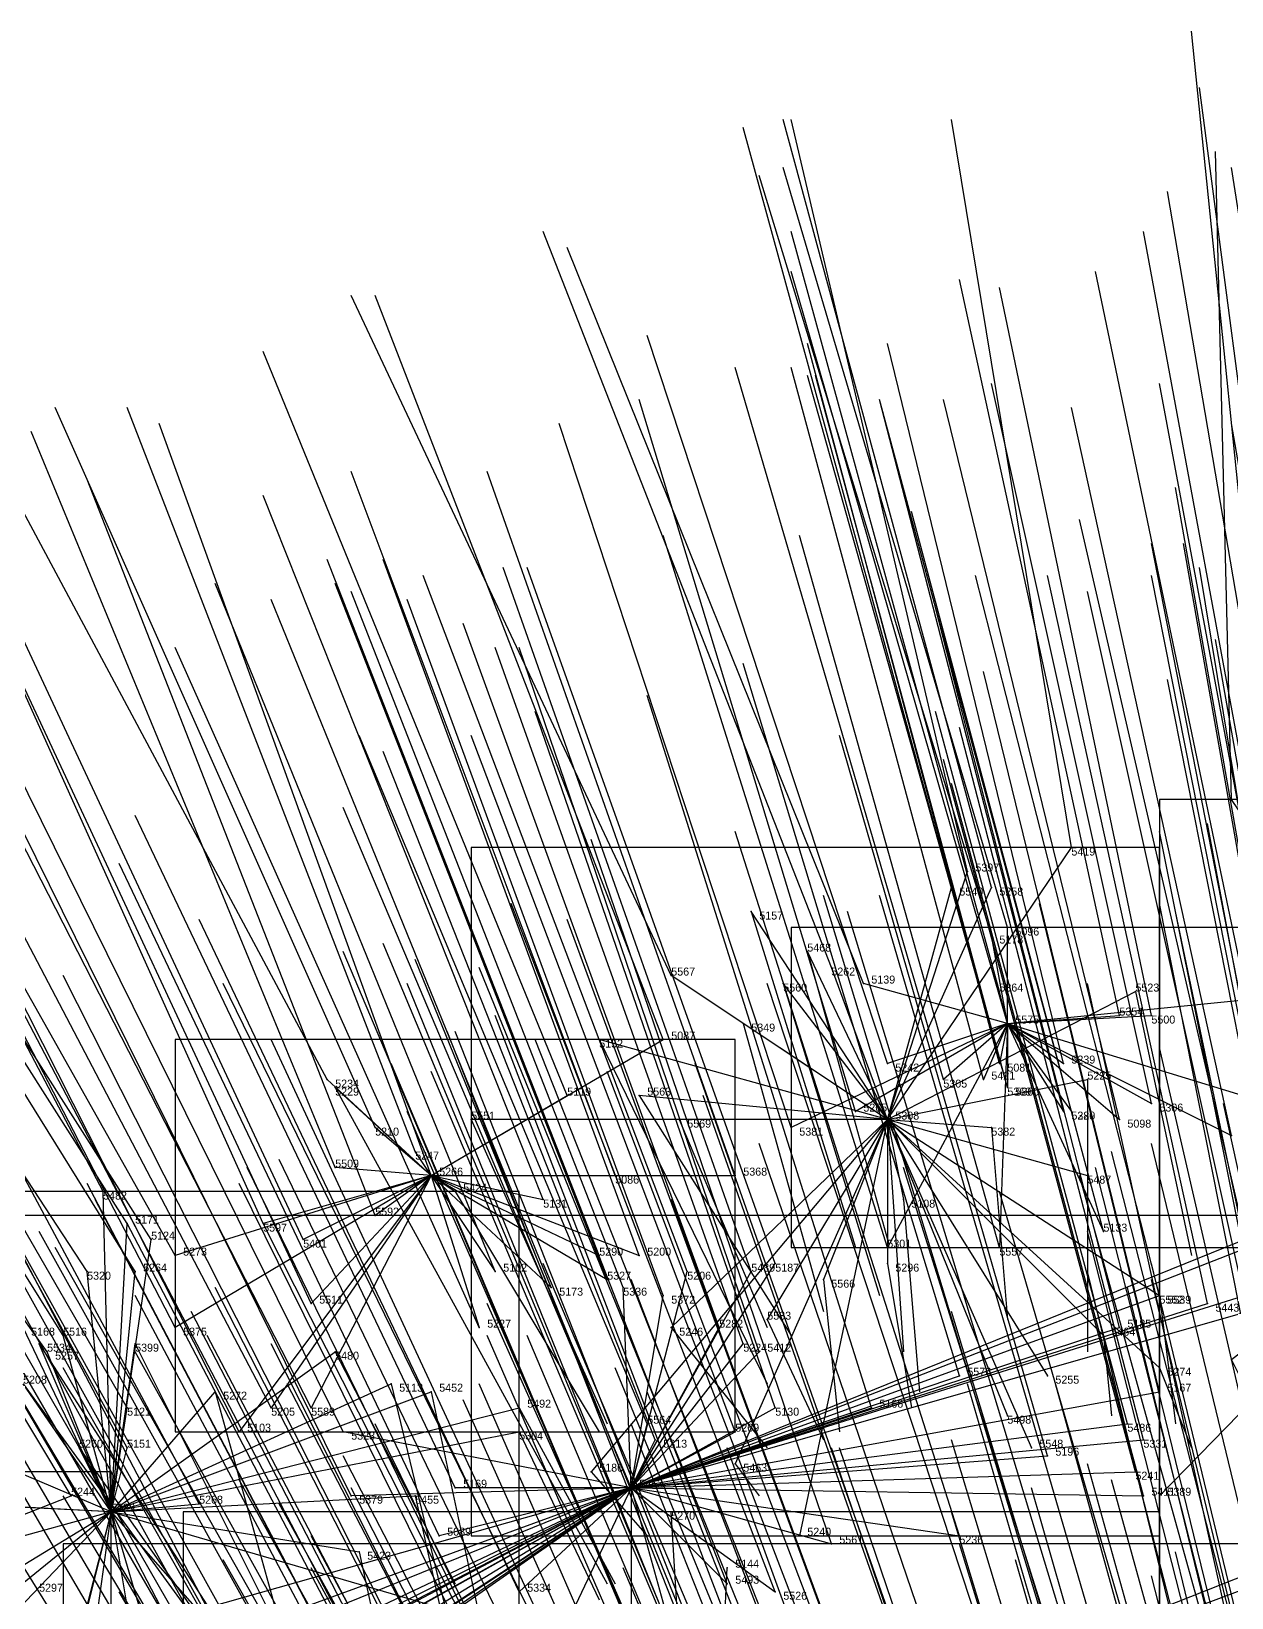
# Model space of a CAD drawing. Extents: x -0.5 to 0.59, y -0.5 to 0.59.
# Drawn here: x -0.244 to -0.094, y 0.3903 to 0.586 of the extents above; entities that cross this region are included whole.
import ezdxf

# ---------------------------------------------------------------- set-up
doc = ezdxf.new("R2010")
doc.units = 0
for name, color, linetype in [('Clients', 3, 'CONTINUOUS'), ('Facilities', 3, 'CONTINUOUS'), ('Facilities_lines', 3, 'CONTINUOUS'), ('Min_max_boxes', 1, 'CONTINUOUS'), ('Normals', 1, 'CONTINUOUS'), ('Source_points', 5, 'CONTINUOUS'), ('Text', 3, 'CONTINUOUS')]:
    doc.layers.add(name, color=color, linetype=linetype)

msp = doc.modelspace()

# ---------------------------------------------------------------- linework, layer by layer
at = {"layer": 'Clients', "color": 5}
for p in [(-0.094, 0.49, -1.25), (-0.114, 0.484, -1.242), (-0.127, 0.481, -1.244), (-0.129, 0.479, -1.24), (-0.124, 0.479, -1.237), (-0.154, 0.476, -1.25), (-0.122, 0.474, -1.223), (-0.124, 0.473, -1.222), (-0.147, 0.471, -1.25), (-0.164, 0.468, -1.24), (-0.144, 0.469, -1.226), (-0.15, 0.467, -1.25), (-0.14, 0.467, -1.219), (-0.123, 0.466, -1.206), (-0.106, 0.466, -1.25), (-0.155, 0.462, -1.25), (-0.108, 0.463, -1.189), (-0.104, 0.463, -1.186), (-0.173, 0.46, -1.25), (-0.165, 0.46, -1.222), (-0.137, 0.457, -1.192), (-0.123, 0.457, -1.183), (-0.115, 0.457, -1.179), (-0.207, 0.455, -1.25), (-0.13, 0.455, -1.183), (-0.125, 0.455, -1.18), (-0.112, 0.455, -1.25), (-0.206, 0.454, -1.25), (-0.177, 0.453, -1.217), (-0.168, 0.453, -1.25), (-0.122, 0.454, -1.175), (-0.122, 0.454, -1.175), (-0.141, 0.451, -1.182), (-0.115, 0.451, -1.163), (-0.114, 0.451, -1.163), (-0.104, 0.452, -1.159), (-0.201, 0.449, -1.229), (-0.189, 0.45, -1.25), (-0.163, 0.45, -1.25), (-0.149, 0.449, -1.182), (-0.124, 0.449, -1.25), (-0.108, 0.45, -1.157), (-0.094, 0.448, -1.144), (-0.196, 0.446, -1.217), (-0.206, 0.444, -1.225), (-0.171, 0.443, -1.187), (-0.156, 0.443, -1.175), (-0.112, 0.443, -1.25), (-0.235, 0.441, -1.25), (-0.191, 0.441, -1.25), (-0.18, 0.44, -1.188), (-0.135, 0.44, -1.25), (-0.232, 0.437, -1.25), (-0.215, 0.437, -1.217), (-0.201, 0.438, -1.205), (-0.229, 0.435, -1.25), (-0.21, 0.435, -1.208), (-0.11, 0.436, -1.125), (-0.226, 0.433, -1.221), (-0.173, 0.433, -1.167), (-0.168, 0.433, -1.161), (-0.137, 0.434, -1.138), (-0.123, 0.434, -1.127), (-0.237, 0.431, -1.23), (-0.231, 0.431, -1.224), (-0.186, 0.431, -1.175), (-0.162, 0.431, -1.151), (-0.154, 0.431, -1.145), (-0.151, 0.432, -1.143), (-0.137, 0.432, -1.25), (-0.179, 0.429, -1.161), (-0.172, 0.43, -1.159), (-0.17, 0.429, -1.153), (-0.145, 0.43, -1.25), (-0.209, 0.427, -1.19), (-0.165, 0.428, -1.147), (-0.103, 0.428, -1.25), (-0.103, 0.428, -1.1), (-0.097, 0.427, -1.095), (-0.152, 0.425, -1.25), (-0.24, 0.423, -1.25), (-0.226, 0.424, -1.2), (-0.188, 0.424, -1.159), (-0.164, 0.424, -1.25), (-0.158, 0.424, -1.132), (-0.11, 0.423, -1.25), (-0.108, 0.424, -1.095), (-0.243, 0.422, -1.25), (-0.242, 0.421, -1.214), (-0.231, 0.422, -1.25), (-0.206, 0.421, -1.25), (-0.155, 0.422, -1.124), (-0.153, 0.421, -1.121), (-0.103, 0.419, -1.25), (-0.094, 0.42, -1.25), (-0.199, 0.417, -1.25), (-0.128, 0.418, -1.093), (-0.117, 0.418, -1.25), (-0.221, 0.416, -1.25), (-0.194, 0.416, -1.25), (-0.103, 0.416, -1.071), (-0.232, 0.414, -1.186), (-0.214, 0.414, -1.165), (-0.209, 0.414, -1.159), (-0.183, 0.414, -1.25), (-0.151, 0.414, -1.101), (-0.139, 0.414, -1.092), (-0.167, 0.412, -1.113), (-0.122, 0.413, -1.25), (-0.107, 0.412, -1.064), (-0.218, 0.411, -1.163), (-0.205, 0.411, -1.148), (-0.183, 0.411, -1.25), (-0.166, 0.41, -1.105), (-0.156, 0.411, -1.1), (-0.105, 0.41, -1.057), (-0.238, 0.409, -1.25), (-0.232, 0.409, -1.177), (-0.119, 0.409, -1.25), (-0.117, 0.408, -1.062), (-0.174, 0.406, -1.25), (-0.156, 0.407, -1.25), (-0.106, 0.406, -1.048), (-0.191, 0.404, -1.118), (-0.239, 0.403, -1.173), (-0.223, 0.402, -1.151), (-0.204, 0.403, -1.128), (-0.196, 0.403, -1.25), (-0.105, 0.403, -1.041), (-0.103, 0.403, -1.25), (-0.164, 0.401, -1.25), (-0.193, 0.398, -1.106), (-0.148, 0.398, -1.25), (-0.128, 0.398, -1.044), (-0.203, 0.396, -1.25), (-0.144, 0.397, -1.056), (-0.157, 0.394, -1.25), (-0.157, 0.392, -1.055), (-0.183, 0.391, -1.08), (-0.151, 0.391, -1.047)]:
    msp.add_point(p, dxfattribs=at)
at = {"layer": 'Facilities', "color": 3}
for p in [(-0.122, 0.462, -1.195), (-0.137, 0.45, -1.25), (-0.194, 0.443, -1.209), (-0.169, 0.404, -1.095), (-0.234, 0.401, -1.25)]:
    msp.add_point(p, dxfattribs=at)
at = {"layer": 'Facilities_lines', "color": 3}
for p, q in [((-0.063, 0.444, -1.25), (-0.094, 0.49, -1.25)), ((-0.137, 0.45, -1.25), (-0.114, 0.484, -1.242)), ((-0.137, 0.45, -1.25), (-0.127, 0.481, -1.244)), ((-0.137, 0.45, -1.25), (-0.124, 0.479, -1.237)), ((-0.137, 0.45, -1.25), (-0.129, 0.479, -1.24)), ((-0.137, 0.45, -1.25), (-0.154, 0.476, -1.25)), ((-0.122, 0.462, -1.195), (-0.122, 0.474, -1.223)), ((-0.122, 0.462, -1.195), (-0.124, 0.473, -1.222)), ((-0.137, 0.45, -1.25), (-0.147, 0.471, -1.25)), ((-0.137, 0.45, -1.25), (-0.164, 0.468, -1.24)), ((-0.137, 0.45, -1.25), (-0.144, 0.469, -1.226)), ((-0.137, 0.45, -1.25), (-0.15, 0.467, -1.25)), ((-0.122, 0.462, -1.195), (-0.14, 0.467, -1.219)), ((-0.137, 0.45, -1.25), (-0.106, 0.466, -1.25)), ((-0.122, 0.462, -1.195), (-0.123, 0.466, -1.206)), ((-0.122, 0.462, -1.195), (-0.092, 0.465, -1.185)), ((-0.137, 0.45, -1.25), (-0.155, 0.462, -1.25)), ((-0.122, 0.462, -1.195), (-0.149, 0.449, -1.182)), ((-0.122, 0.462, -1.195), (-0.141, 0.451, -1.182)), ((-0.122, 0.462, -1.195), (-0.137, 0.457, -1.192)), ((-0.122, 0.462, -1.195), (-0.137, 0.434, -1.138)), ((-0.122, 0.462, -1.195), (-0.13, 0.455, -1.183)), ((-0.122, 0.462, -1.195), (-0.125, 0.455, -1.18)), ((-0.122, 0.462, -1.195), (-0.123, 0.457, -1.183)), ((-0.122, 0.462, -1.195), (-0.123, 0.434, -1.127)), ((-0.122, 0.462, -1.195), (-0.108, 0.463, -1.189)), ((-0.122, 0.462, -1.195), (-0.104, 0.463, -1.186)), ((-0.122, 0.462, -1.195), (-0.122, 0.454, -1.175)), ((-0.122, 0.462, -1.195), (-0.122, 0.454, -1.175)), ((-0.122, 0.462, -1.195), (-0.108, 0.45, -1.157)), ((-0.122, 0.462, -1.195), (-0.104, 0.452, -1.159)), ((-0.122, 0.462, -1.195), (-0.114, 0.451, -1.163)), ((-0.122, 0.462, -1.195), (-0.115, 0.457, -1.179)), ((-0.122, 0.462, -1.195), (-0.115, 0.451, -1.163)), ((-0.122, 0.462, -1.195), (-0.086, 0.451, -1.147)), ((-0.122, 0.462, -1.195), (-0.094, 0.448, -1.144)), ((-0.122, 0.462, -1.195), (-0.11, 0.436, -1.125)), ((-0.194, 0.443, -1.209), (-0.165, 0.46, -1.222)), ((-0.137, 0.45, -1.25), (-0.173, 0.46, -1.25)), ((-0.194, 0.443, -1.209), (-0.207, 0.455, -1.25)), ((-0.137, 0.45, -1.25), (-0.112, 0.455, -1.25)), ((-0.194, 0.443, -1.209), (-0.206, 0.454, -1.25)), ((-0.194, 0.443, -1.209), (-0.177, 0.453, -1.217)), ((-0.137, 0.45, -1.25), (-0.168, 0.453, -1.25)), ((-0.194, 0.443, -1.209), (-0.201, 0.449, -1.229)), ((-0.137, 0.45, -1.25), (-0.189, 0.45, -1.25)), ((-0.137, 0.45, -1.25), (-0.174, 0.406, -1.25)), ((-0.137, 0.45, -1.25), (-0.164, 0.424, -1.25)), ((-0.137, 0.45, -1.25), (-0.163, 0.45, -1.25)), ((-0.137, 0.45, -1.25), (-0.156, 0.407, -1.25)), ((-0.137, 0.45, -1.25), (-0.152, 0.425, -1.25)), ((-0.137, 0.45, -1.25), (-0.148, 0.398, -1.25)), ((-0.137, 0.45, -1.25), (-0.145, 0.43, -1.25)), ((-0.137, 0.45, -1.25), (-0.135, 0.44, -1.25)), ((-0.137, 0.45, -1.25), (-0.117, 0.418, -1.25)), ((-0.137, 0.45, -1.25), (-0.103, 0.419, -1.25)), ((-0.137, 0.45, -1.25), (-0.137, 0.432, -1.25)), ((-0.137, 0.45, -1.25), (-0.124, 0.449, -1.25)), ((-0.137, 0.45, -1.25), (-0.11, 0.423, -1.25)), ((-0.137, 0.45, -1.25), (-0.112, 0.443, -1.25)), ((-0.137, 0.45, -1.25), (-0.122, 0.413, -1.25)), ((-0.137, 0.45, -1.25), (-0.119, 0.409, -1.25)), ((-0.137, 0.45, -1.25), (-0.103, 0.428, -1.25)), ((-0.194, 0.443, -1.209), (-0.196, 0.446, -1.217)), ((-0.194, 0.443, -1.209), (-0.226, 0.433, -1.221)), ((-0.194, 0.443, -1.209), (-0.226, 0.424, -1.2)), ((-0.194, 0.443, -1.209), (-0.218, 0.411, -1.163)), ((-0.194, 0.443, -1.209), (-0.215, 0.437, -1.217)), ((-0.194, 0.443, -1.209), (-0.214, 0.414, -1.165)), ((-0.194, 0.443, -1.209), (-0.21, 0.435, -1.208)), ((-0.194, 0.443, -1.209), (-0.209, 0.427, -1.19)), ((-0.194, 0.443, -1.209), (-0.209, 0.414, -1.159)), ((-0.194, 0.443, -1.209), (-0.206, 0.444, -1.225)), ((-0.194, 0.443, -1.209), (-0.201, 0.438, -1.205)), ((-0.194, 0.443, -1.209), (-0.171, 0.443, -1.187)), ((-0.194, 0.443, -1.209), (-0.186, 0.431, -1.175)), ((-0.194, 0.443, -1.209), (-0.18, 0.44, -1.188)), ((-0.194, 0.443, -1.209), (-0.179, 0.429, -1.161)), ((-0.194, 0.443, -1.209), (-0.168, 0.433, -1.161)), ((-0.194, 0.443, -1.209), (-0.188, 0.424, -1.159)), ((-0.194, 0.443, -1.209), (-0.173, 0.433, -1.167)), ((-0.194, 0.443, -1.209), (-0.172, 0.43, -1.159)), ((-0.194, 0.443, -1.209), (-0.156, 0.443, -1.175)), ((-0.194, 0.443, -1.209), (-0.191, 0.441, -1.25)), ((-0.063, 0.444, -1.25), (-0.103, 0.403, -1.25)), ((-0.063, 0.444, -1.25), (-0.094, 0.42, -1.25)), ((-0.234, 0.401, -1.25), (-0.235, 0.441, -1.25)), ((-0.234, 0.401, -1.25), (-0.232, 0.437, -1.25)), ((-0.169, 0.404, -1.095), (-0.085, 0.438, -1.115)), ((-0.234, 0.401, -1.25), (-0.229, 0.435, -1.25)), ((-0.169, 0.404, -1.095), (-0.092, 0.434, -1.109)), ((-0.234, 0.401, -1.25), (-0.237, 0.431, -1.23)), ((-0.234, 0.401, -1.25), (-0.231, 0.431, -1.224)), ((-0.169, 0.404, -1.095), (-0.151, 0.432, -1.143)), ((-0.169, 0.404, -1.095), (-0.162, 0.431, -1.151)), ((-0.169, 0.404, -1.095), (-0.154, 0.431, -1.145)), ((-0.169, 0.404, -1.095), (-0.17, 0.429, -1.153)), ((-0.169, 0.404, -1.095), (-0.086, 0.43, -1.098)), ((-0.169, 0.404, -1.095), (-0.165, 0.428, -1.147)), ((-0.169, 0.404, -1.095), (-0.103, 0.428, -1.1)), ((-0.169, 0.404, -1.095), (-0.097, 0.427, -1.095)), ((-0.169, 0.404, -1.095), (-0.092, 0.426, -1.089)), ((-0.234, 0.401, -1.25), (-0.245, 0.424, -1.224)), ((-0.234, 0.401, -1.25), (-0.24, 0.423, -1.25)), ((-0.169, 0.404, -1.095), (-0.108, 0.424, -1.095)), ((-0.169, 0.404, -1.095), (-0.158, 0.424, -1.132)), ((-0.234, 0.401, -1.25), (-0.243, 0.422, -1.25)), ((-0.234, 0.401, -1.25), (-0.242, 0.421, -1.214)), ((-0.234, 0.401, -1.25), (-0.231, 0.422, -1.25)), ((-0.234, 0.401, -1.25), (-0.206, 0.421, -1.25)), ((-0.169, 0.404, -1.095), (-0.155, 0.422, -1.124)), ((-0.169, 0.404, -1.095), (-0.153, 0.421, -1.121)), ((-0.234, 0.401, -1.25), (-0.245, 0.417, -1.25)), ((-0.234, 0.401, -1.25), (-0.199, 0.417, -1.25)), ((-0.169, 0.404, -1.095), (-0.128, 0.418, -1.093)), ((-0.234, 0.401, -1.25), (-0.267, 0.415, -1.233)), ((-0.234, 0.401, -1.25), (-0.221, 0.416, -1.25)), ((-0.234, 0.401, -1.25), (-0.194, 0.416, -1.25)), ((-0.169, 0.404, -1.095), (-0.103, 0.416, -1.071)), ((-0.234, 0.401, -1.25), (-0.232, 0.414, -1.186)), ((-0.234, 0.401, -1.25), (-0.183, 0.414, -1.25)), ((-0.169, 0.404, -1.095), (-0.139, 0.414, -1.092)), ((-0.169, 0.404, -1.095), (-0.151, 0.414, -1.101)), ((-0.169, 0.404, -1.095), (-0.107, 0.412, -1.064)), ((-0.169, 0.404, -1.095), (-0.167, 0.412, -1.113)), ((-0.234, 0.401, -1.25), (-0.183, 0.411, -1.25)), ((-0.169, 0.404, -1.095), (-0.205, 0.411, -1.148)), ((-0.169, 0.404, -1.095), (-0.156, 0.411, -1.1)), ((-0.169, 0.404, -1.095), (-0.105, 0.41, -1.057)), ((-0.169, 0.404, -1.095), (-0.166, 0.41, -1.105)), ((-0.234, 0.401, -1.25), (-0.238, 0.409, -1.25)), ((-0.234, 0.401, -1.25), (-0.232, 0.409, -1.177)), ((-0.169, 0.404, -1.095), (-0.117, 0.408, -1.062)), ((-0.169, 0.404, -1.095), (-0.106, 0.406, -1.048)), ((-0.234, 0.401, -1.25), (-0.295, 0.404, -1.25)), ((-0.234, 0.401, -1.25), (-0.292, 0.404, -1.247)), ((-0.169, 0.404, -1.095), (-0.249, 0.355, -1.085)), ((-0.169, 0.404, -1.095), (-0.243, 0.369, -1.105)), ((-0.169, 0.404, -1.095), (-0.241, 0.366, -1.095)), ((-0.169, 0.404, -1.095), (-0.232, 0.381, -1.116)), ((-0.169, 0.404, -1.095), (-0.232, 0.361, -1.074)), ((-0.169, 0.404, -1.095), (-0.23, 0.37, -1.089)), ((-0.169, 0.404, -1.095), (-0.223, 0.377, -1.095)), ((-0.169, 0.404, -1.095), (-0.222, 0.389, -1.119)), ((-0.169, 0.404, -1.095), (-0.219, 0.379, -1.094)), ((-0.169, 0.404, -1.095), (-0.219, 0.371, -1.076)), ((-0.169, 0.404, -1.095), (-0.219, 0.376, -1.089)), ((-0.169, 0.404, -1.095), (-0.217, 0.379, -1.091)), ((-0.169, 0.404, -1.095), (-0.212, 0.374, -1.075)), ((-0.169, 0.404, -1.095), (-0.206, 0.389, -1.1)), ((-0.169, 0.404, -1.095), (-0.204, 0.403, -1.128)), ((-0.169, 0.404, -1.095), (-0.198, 0.385, -1.082)), ((-0.169, 0.404, -1.095), (-0.193, 0.398, -1.106)), ((-0.169, 0.404, -1.095), (-0.191, 0.404, -1.118)), ((-0.169, 0.404, -1.095), (-0.183, 0.391, -1.08)), ((-0.169, 0.404, -1.095), (-0.179, 0.383, -1.057)), ((-0.169, 0.404, -1.095), (-0.128, 0.398, -1.044)), ((-0.169, 0.404, -1.095), (-0.164, 0.386, -1.048)), ((-0.169, 0.404, -1.095), (-0.105, 0.403, -1.041)), ((-0.169, 0.404, -1.095), (-0.169, 0.386, -1.053)), ((-0.169, 0.404, -1.095), (-0.157, 0.392, -1.055)), ((-0.169, 0.404, -1.095), (-0.151, 0.391, -1.047)), ((-0.169, 0.404, -1.095), (-0.144, 0.397, -1.056)), ((-0.295, 0.381, -1.205), (-0.239, 0.403, -1.173)), ((-0.234, 0.401, -1.25), (-0.196, 0.403, -1.25)), ((-0.234, 0.401, -1.25), (-0.223, 0.402, -1.151)), ((-0.234, 0.401, -1.25), (-0.27, 0.379, -1.25)), ((-0.234, 0.401, -1.25), (-0.256, 0.378, -1.25)), ((-0.234, 0.401, -1.25), (-0.252, 0.396, -1.25)), ((-0.234, 0.401, -1.25), (-0.25, 0.388, -1.25)), ((-0.234, 0.401, -1.25), (-0.242, 0.37, -1.25)), ((-0.234, 0.401, -1.25), (-0.24, 0.377, -1.25)), ((-0.234, 0.401, -1.25), (-0.24, 0.358, -1.25)), ((-0.234, 0.401, -1.25), (-0.204, 0.367, -1.25)), ((-0.234, 0.401, -1.25), (-0.203, 0.396, -1.25)), ((-0.234, 0.401, -1.25), (-0.186, 0.387, -1.25)), ((-0.234, 0.401, -1.25), (-0.224, 0.367, -1.25)), ((-0.234, 0.401, -1.25), (-0.231, 0.383, -1.25)), ((-0.16, 0.335, -1.25), (-0.164, 0.401, -1.25)), ((-0.176, 0.36, -1.003), (-0.085, 0.396, -1.011)), ((-0.176, 0.36, -1.003), (-0.08, 0.396, -1.011)), ((-0.16, 0.335, -1.25), (-0.157, 0.394, -1.25))]:
    msp.add_line(p, q, dxfattribs=at)
at = {"layer": 'Min_max_boxes', "color": 1}
for p, q in [((-0.03, 0.49, -1.25), (-0.103, 0.49, -1.25)), ((-0.103, 0.49, -1.25), (-0.103, 0.387, -1.25)), ((-0.03, 0.49, -1.25), (-0.103, 0.49, -1.25)), ((-0.103, 0.49, -1.25), (-0.103, 0.387, -1.25)), ((-0.103, 0.49, -1.25), (-0.103, 0.49, -1.25)), ((-0.103, 0.484, -1.25), (-0.189, 0.484, -1.25)), ((-0.189, 0.484, -1.25), (-0.189, 0.398, -1.25)), ((-0.103, 0.484, -1.226), (-0.189, 0.484, -1.226)), ((-0.189, 0.484, -1.226), (-0.189, 0.398, -1.226)), ((-0.189, 0.484, -1.25), (-0.189, 0.484, -1.226)), ((-0.103, 0.398, -1.25), (-0.103, 0.484, -1.25)), ((-0.103, 0.398, -1.226), (-0.103, 0.484, -1.226)), ((-0.103, 0.484, -1.25), (-0.103, 0.484, -1.226)), ((-0.086, 0.474, -1.223), (-0.149, 0.474, -1.223)), ((-0.149, 0.474, -1.223), (-0.149, 0.434, -1.223)), ((-0.086, 0.474, -1.125), (-0.149, 0.474, -1.125)), ((-0.149, 0.474, -1.125), (-0.149, 0.434, -1.125)), ((-0.149, 0.474, -1.223), (-0.149, 0.474, -1.125)), ((-0.156, 0.46, -1.25), (-0.226, 0.46, -1.25)), ((-0.226, 0.46, -1.25), (-0.226, 0.411, -1.25)), ((-0.156, 0.46, -1.159), (-0.226, 0.46, -1.159)), ((-0.226, 0.46, -1.159), (-0.226, 0.411, -1.159)), ((-0.226, 0.46, -1.25), (-0.226, 0.46, -1.159)), ((-0.156, 0.411, -1.25), (-0.156, 0.46, -1.25)), ((-0.156, 0.411, -1.159), (-0.156, 0.46, -1.159)), ((-0.156, 0.46, -1.25), (-0.156, 0.46, -1.159)), ((-0.183, 0.441, -1.25), (-0.295, 0.441, -1.25)), ((-0.183, 0.441, -1.151), (-0.295, 0.441, -1.151)), ((-0.183, 0.358, -1.25), (-0.183, 0.441, -1.25)), ((-0.183, 0.358, -1.151), (-0.183, 0.441, -1.151)), ((-0.183, 0.441, -1.25), (-0.183, 0.441, -1.151)), ((-0.085, 0.438, -1.153), (-0.249, 0.438, -1.153)), ((-0.085, 0.438, -1.041), (-0.249, 0.438, -1.041)), ((-0.149, 0.434, -1.223), (-0.086, 0.434, -1.223)), ((-0.149, 0.434, -1.125), (-0.086, 0.434, -1.125)), ((-0.149, 0.434, -1.223), (-0.149, 0.434, -1.125)), ((-0.226, 0.411, -1.25), (-0.156, 0.411, -1.25)), ((-0.226, 0.411, -1.159), (-0.156, 0.411, -1.159)), ((-0.226, 0.411, -1.25), (-0.226, 0.411, -1.159)), ((-0.156, 0.411, -1.25), (-0.156, 0.411, -1.159)), ((-0.234, 0.406, -1.25), (-0.329, 0.406, -1.25)), ((-0.234, 0.406, -1.115), (-0.329, 0.406, -1.115)), ((-0.234, 0.332, -1.25), (-0.234, 0.406, -1.25)), ((-0.234, 0.332, -1.115), (-0.234, 0.406, -1.115)), ((-0.234, 0.406, -1.25), (-0.234, 0.406, -1.115)), ((-0.103, 0.401, -1.25), (-0.225, 0.401, -1.25)), ((-0.225, 0.401, -1.25), (-0.225, 0.26, -1.25)), ((-0.103, 0.401, -1.25), (-0.225, 0.401, -1.25)), ((-0.225, 0.401, -1.25), (-0.225, 0.26, -1.25)), ((-0.225, 0.401, -1.25), (-0.225, 0.401, -1.25)), ((-0.103, 0.26, -1.25), (-0.103, 0.401, -1.25)), ((-0.103, 0.26, -1.25), (-0.103, 0.401, -1.25)), ((-0.103, 0.401, -1.25), (-0.103, 0.401, -1.25)), ((-0.189, 0.398, -1.25), (-0.103, 0.398, -1.25)), ((-0.189, 0.398, -1.226), (-0.103, 0.398, -1.226)), ((-0.189, 0.398, -1.25), (-0.189, 0.398, -1.226)), ((-0.103, 0.398, -1.25), (-0.103, 0.398, -1.226)), ((-0.055, 0.397, -1.074), (-0.24, 0.397, -1.074)), ((-0.24, 0.397, -1.074), (-0.24, 0.322, -1.074)), ((-0.055, 0.397, -0.939), (-0.24, 0.397, -0.939)), ((-0.24, 0.397, -0.939), (-0.24, 0.322, -0.939)), ((-0.24, 0.397, -1.074), (-0.24, 0.397, -0.939))]:
    msp.add_line(p, q, dxfattribs=at)
at = {"layer": 'Normals', "color": 1}
for p, q in [((-0.089, 0.488, -1.24), (-0.099, 0.586, -1.26)), ((-0.085, 0.48, -1.219), (-0.098, 0.579, -1.222)), ((-0.129, 0.479, -1.24), (-0.155, 0.574, -1.253)), ((-0.124, 0.479, -1.237), (-0.15, 0.575, -1.242)), ((-0.127, 0.481, -1.244), (-0.149, 0.575, -1.269)), ((-0.114, 0.484, -1.242), (-0.129, 0.575, -1.279)), ((-0.094, 0.49, -1.25), (-0.096, 0.571, -1.309)), ((-0.124, 0.473, -1.222), (-0.153, 0.568, -1.212)), ((-0.122, 0.474, -1.223), (-0.15, 0.569, -1.218)), ((-0.079, 0.473, -1.2), (-0.094, 0.569, -1.176)), ((-0.086, 0.472, -1.198), (-0.102, 0.566, -1.17)), ((-0.144, 0.469, -1.226), (-0.18, 0.561, -1.216)), ((-0.123, 0.466, -1.206), (-0.149, 0.561, -1.185)), ((-0.088, 0.469, -1.193), (-0.105, 0.561, -1.158)), ((-0.14, 0.467, -1.219), (-0.177, 0.559, -1.209)), ((-0.122, 0.462, -1.195), (-0.149, 0.556, -1.174)), ((-0.092, 0.465, -1.185), (-0.111, 0.556, -1.148)), ((-0.108, 0.463, -1.189), (-0.128, 0.555, -1.154)), ((-0.104, 0.463, -1.186), (-0.123, 0.554, -1.149)), ((-0.164, 0.468, -1.24), (-0.204, 0.553, -1.275)), ((-0.165, 0.46, -1.222), (-0.201, 0.553, -1.214)), ((-0.137, 0.457, -1.192), (-0.167, 0.548, -1.164)), ((-0.123, 0.457, -1.183), (-0.147, 0.547, -1.145)), ((-0.115, 0.457, -1.179), (-0.137, 0.547, -1.141)), ((-0.177, 0.453, -1.217), (-0.215, 0.546, -1.22)), ((-0.13, 0.455, -1.183), (-0.156, 0.544, -1.145)), ((-0.125, 0.455, -1.18), (-0.149, 0.544, -1.142)), ((-0.122, 0.454, -1.175), (-0.147, 0.543, -1.137)), ((-0.122, 0.454, -1.175), (-0.146, 0.543, -1.137)), ((-0.104, 0.452, -1.159), (-0.124, 0.542, -1.122)), ((-0.086, 0.451, -1.147), (-0.103, 0.542, -1.11)), ((-0.201, 0.449, -1.229), (-0.241, 0.539, -1.247)), ((-0.196, 0.446, -1.217), (-0.232, 0.539, -1.22)), ((-0.141, 0.451, -1.182), (-0.168, 0.54, -1.144)), ((-0.114, 0.451, -1.163), (-0.138, 0.54, -1.125)), ((-0.115, 0.451, -1.163), (-0.138, 0.54, -1.125)), ((-0.108, 0.45, -1.157), (-0.13, 0.54, -1.119)), ((-0.094, 0.448, -1.144), (-0.114, 0.539, -1.107)), ((-0.194, 0.443, -1.209), (-0.228, 0.537, -1.199)), ((-0.149, 0.449, -1.182), (-0.178, 0.537, -1.146)), ((-0.078, 0.445, -1.129), (-0.094, 0.537, -1.092)), ((-0.206, 0.444, -1.225), (-0.244, 0.536, -1.236)), ((-0.171, 0.443, -1.187), (-0.204, 0.531, -1.154)), ((-0.156, 0.443, -1.175), (-0.187, 0.531, -1.138)), ((-0.201, 0.438, -1.205), (-0.237, 0.53, -1.19)), ((-0.085, 0.438, -1.115), (-0.101, 0.529, -1.078)), ((-0.215, 0.437, -1.217), (-0.256, 0.528, -1.213)), ((-0.18, 0.44, -1.188), (-0.215, 0.528, -1.157)), ((-0.21, 0.435, -1.208), (-0.252, 0.525, -1.197)), ((-0.207, 0.455, -1.25), (-0.245, 0.526, -1.31)), ((-0.11, 0.436, -1.125), (-0.134, 0.526, -1.088)), ((-0.092, 0.434, -1.109), (-0.113, 0.525, -1.072)), ((-0.137, 0.434, -1.138), (-0.165, 0.523, -1.101)), ((-0.123, 0.434, -1.127), (-0.148, 0.523, -1.09)), ((-0.086, 0.43, -1.098), (-0.104, 0.522, -1.06)), ((-0.084, 0.431, -1.098), (-0.1, 0.522, -1.061)), ((-0.235, 0.441, -1.25), (-0.276, 0.519, -1.296)), ((-0.226, 0.433, -1.221), (-0.275, 0.52, -1.22)), ((-0.173, 0.433, -1.167), (-0.207, 0.52, -1.13)), ((-0.168, 0.433, -1.161), (-0.2, 0.52, -1.124)), ((-0.154, 0.431, -1.145), (-0.185, 0.519, -1.108)), ((-0.151, 0.432, -1.143), (-0.182, 0.519, -1.106)), ((-0.083, 0.428, -1.09), (-0.098, 0.519, -1.052)), ((-0.186, 0.431, -1.175), (-0.221, 0.517, -1.138)), ((-0.172, 0.43, -1.159), (-0.206, 0.517, -1.122)), ((-0.162, 0.431, -1.151), (-0.195, 0.518, -1.115)), ((-0.103, 0.428, -1.1), (-0.126, 0.518, -1.064)), ((-0.097, 0.427, -1.095), (-0.117, 0.518, -1.058)), ((-0.086, 0.427, -1.089), (-0.104, 0.518, -1.051)), ((-0.231, 0.431, -1.224), (-0.284, 0.516, -1.232)), ((-0.209, 0.427, -1.19), (-0.25, 0.515, -1.165)), ((-0.179, 0.429, -1.161), (-0.214, 0.515, -1.125)), ((-0.17, 0.429, -1.153), (-0.204, 0.516, -1.117)), ((-0.165, 0.428, -1.147), (-0.197, 0.515, -1.11)), ((-0.092, 0.426, -1.089), (-0.112, 0.516, -1.052)), ((-0.108, 0.424, -1.095), (-0.131, 0.514, -1.058)), ((-0.237, 0.431, -1.23), (-0.29, 0.512, -1.257)), ((-0.226, 0.424, -1.2), (-0.271, 0.511, -1.181)), ((-0.158, 0.424, -1.132), (-0.19, 0.512, -1.095)), ((-0.188, 0.424, -1.159), (-0.226, 0.509, -1.122)), ((-0.155, 0.422, -1.124), (-0.186, 0.509, -1.086)), ((-0.153, 0.421, -1.121), (-0.183, 0.509, -1.083)), ((-0.08, 0.419, -1.066), (-0.096, 0.51, -1.029)), ((-0.128, 0.418, -1.093), (-0.155, 0.507, -1.056)), ((-0.103, 0.416, -1.071), (-0.125, 0.506, -1.034)), ((-0.084, 0.414, -1.057), (-0.102, 0.505, -1.02)), ((-0.242, 0.421, -1.214), (-0.3, 0.502, -1.214)), ((-0.232, 0.437, -1.25), (-0.274, 0.503, -1.313)), ((-0.139, 0.414, -1.092), (-0.167, 0.503, -1.055)), ((-0.229, 0.435, -1.25), (-0.271, 0.501, -1.313)), ((-0.151, 0.414, -1.101), (-0.181, 0.501, -1.064)), ((-0.107, 0.412, -1.064), (-0.131, 0.501, -1.026)), ((-0.167, 0.412, -1.113), (-0.203, 0.498, -1.075)), ((-0.156, 0.411, -1.1), (-0.189, 0.498, -1.062)), ((-0.117, 0.408, -1.062), (-0.143, 0.498, -1.025)), ((-0.105, 0.41, -1.057), (-0.128, 0.499, -1.019)), ((-0.232, 0.414, -1.186), (-0.28, 0.497, -1.159)), ((-0.214, 0.414, -1.165), (-0.257, 0.496, -1.127)), ((-0.209, 0.414, -1.159), (-0.251, 0.496, -1.121)), ((-0.166, 0.41, -1.105), (-0.2, 0.496, -1.067)), ((-0.218, 0.411, -1.163), (-0.26, 0.494, -1.126)), ((-0.205, 0.411, -1.148), (-0.246, 0.494, -1.11)), ((-0.106, 0.406, -1.048), (-0.13, 0.495, -1.01)), ((-0.105, 0.403, -1.041), (-0.129, 0.492, -1.003)), ((-0.232, 0.409, -1.177), (-0.277, 0.491, -1.14)), ((-0.191, 0.404, -1.118), (-0.231, 0.488, -1.081)), ((-0.169, 0.404, -1.095), (-0.205, 0.489, -1.058)), ((-0.24, 0.423, -1.25), (-0.28, 0.487, -1.317)), ((-0.204, 0.403, -1.128), (-0.245, 0.486, -1.09)), ((-0.128, 0.398, -1.044), (-0.156, 0.486, -1.007)), ((-0.085, 0.396, -1.011), (-0.103, 0.486, -0.973)), ((-0.08, 0.396, -1.011), (-0.097, 0.487, -0.973)), ((-0.223, 0.402, -1.151), (-0.267, 0.484, -1.113)), ((-0.144, 0.397, -1.056), (-0.174, 0.485, -1.019)), ((-0.239, 0.403, -1.173), (-0.287, 0.483, -1.136)), ((-0.193, 0.398, -1.106), (-0.233, 0.482, -1.068)), ((-0.157, 0.392, -1.055), (-0.191, 0.479, -1.018)), ((-0.118, 0.389, -1.016), (-0.145, 0.478, -0.979)), ((-0.112, 0.389, -1.012), (-0.138, 0.478, -0.975)), ((-0.151, 0.391, -1.047), (-0.184, 0.477, -1.01)), ((-0.154, 0.476, -1.25), (-0.141, 0.434, -1.16)), ((-0.115, 0.387, -1.01), (-0.142, 0.476, -0.972)), ((-0.096, 0.387, -0.997), (-0.118, 0.477, -0.959)), ((-0.085, 0.386, -0.988), (-0.103, 0.477, -0.95)), ((-0.082, 0.385, -0.985), (-0.101, 0.476, -0.947)), ((-0.183, 0.391, -1.08), (-0.223, 0.475, -1.043)), ((-0.145, 0.388, -1.036), (-0.177, 0.475, -0.998)), ((-0.164, 0.386, -1.048), (-0.2, 0.472, -1.011)), ((-0.222, 0.389, -1.119), (-0.265, 0.471, -1.082)), ((-0.206, 0.389, -1.1), (-0.249, 0.471, -1.063)), ((-0.169, 0.386, -1.053), (-0.205, 0.471, -1.016)), ((-0.161, 0.384, -1.041), (-0.196, 0.47, -1.004)), ((-0.147, 0.471, -1.25), (-0.137, 0.435, -1.157)), ((-0.234, 0.389, -1.135), (-0.281, 0.469, -1.098)), ((-0.198, 0.385, -1.082), (-0.24, 0.468, -1.045)), ((-0.153, 0.383, -1.032), (-0.188, 0.469, -0.995)), ((-0.179, 0.383, -1.057), (-0.22, 0.467, -1.021)), ((-0.162, 0.381, -1.034), (-0.197, 0.467, -0.997)), ((-0.123, 0.379, -0.997), (-0.152, 0.467, -0.959)), ((-0.15, 0.467, -1.25), (-0.138, 0.428, -1.158)), ((-0.092, 0.376, -0.967), (-0.112, 0.467, -0.931)), ((-0.106, 0.466, -1.25), (-0.099, 0.433, -1.156)), ((-0.153, 0.377, -1.016), (-0.186, 0.463, -0.978)), ((-0.155, 0.462, -1.25), (-0.145, 0.426, -1.157)), ((-0.232, 0.381, -1.116), (-0.279, 0.461, -1.078)), ((-0.219, 0.379, -1.094), (-0.264, 0.46, -1.056)), ((-0.217, 0.379, -1.091), (-0.262, 0.46, -1.054)), ((-0.175, 0.376, -1.038), (-0.214, 0.46, -1.001)), ((-0.158, 0.375, -1.018), (-0.192, 0.461, -0.98)), ((-0.157, 0.375, -1.016), (-0.191, 0.461, -0.979)), ((-0.147, 0.374, -1.006), (-0.181, 0.46, -0.967)), ((-0.173, 0.46, -1.25), (-0.152, 0.417, -1.162)), ((-0.082, 0.368, -0.943), (-0.103, 0.459, -0.907)), ((-0.223, 0.377, -1.095), (-0.27, 0.457, -1.057)), ((-0.163, 0.372, -1.015), (-0.199, 0.457, -0.977)), ((-0.13, 0.369, -0.979), (-0.161, 0.457, -0.941)), ((-0.219, 0.376, -1.089), (-0.265, 0.456, -1.051)), ((-0.212, 0.374, -1.075), (-0.257, 0.455, -1.037)), ((-0.158, 0.371, -1.007), (-0.194, 0.456, -0.97)), ((-0.139, 0.369, -0.987), (-0.172, 0.456, -0.95)), ((-0.112, 0.455, -1.25), (-0.112, 0.431, -1.153)), ((-0.206, 0.454, -1.25), (-0.172, 0.392, -1.179)), ((-0.168, 0.453, -1.25), (-0.149, 0.423, -1.156)), ((-0.129, 0.365, -0.968), (-0.16, 0.453, -0.931)), ((-0.16, 0.366, -0.999), (-0.197, 0.451, -0.961)), ((-0.075, 0.361, -0.922), (-0.095, 0.452, -0.885)), ((-0.23, 0.37, -1.089), (-0.279, 0.449, -1.051)), ((-0.219, 0.371, -1.076), (-0.266, 0.45, -1.038)), ((-0.189, 0.45, -1.25), (-0.172, 0.412, -1.159)), ((-0.163, 0.45, -1.25), (-0.152, 0.424, -1.154)), ((-0.137, 0.45, -1.25), (-0.135, 0.421, -1.154)), ((-0.124, 0.449, -1.25), (-0.122, 0.425, -1.153)), ((-0.123, 0.359, -0.949), (-0.153, 0.447, -0.912)), ((-0.082, 0.356, -0.914), (-0.104, 0.447, -0.877)), ((-0.173, 0.362, -1.003), (-0.213, 0.445, -0.965)), ((-0.086, 0.356, -0.915), (-0.109, 0.446, -0.878)), ((-0.176, 0.36, -1.003), (-0.217, 0.444, -0.965)), ((-0.107, 0.355, -0.927), (-0.135, 0.444, -0.89)), ((-0.088, 0.353, -0.911), (-0.113, 0.443, -0.874)), ((-0.112, 0.443, -1.25), (-0.112, 0.421, -1.152)), ((-0.088, 0.353, -0.91), (-0.111, 0.444, -0.874)), ((-0.194, 0.36, -1.022), (-0.237, 0.442, -0.985)), ((-0.177, 0.359, -1.001), (-0.218, 0.442, -0.964)), ((-0.191, 0.441, -1.25), (-0.173, 0.411, -1.156)), ((-0.097, 0.352, -0.913), (-0.123, 0.441, -0.876)), ((-0.193, 0.358, -1.017), (-0.236, 0.44, -0.98)), ((-0.132, 0.353, -0.942), (-0.164, 0.44, -0.905)), ((-0.135, 0.44, -1.25), (-0.133, 0.416, -1.153)), ((-0.189, 0.355, -1.006), (-0.232, 0.437, -0.969)), ((-0.173, 0.354, -0.985), (-0.215, 0.437, -0.948)), ((-0.198, 0.355, -1.016), (-0.243, 0.436, -0.98)), ((-0.089, 0.346, -0.894), (-0.112, 0.436, -0.857)), ((-0.207, 0.353, -1.024), (-0.254, 0.434, -0.987)), ((-0.195, 0.353, -1.008), (-0.241, 0.434, -0.972)), ((-0.144, 0.347, -0.939), (-0.18, 0.432, -0.902)), ((-0.137, 0.432, -1.25), (-0.134, 0.414, -1.152)), ((-0.09, 0.341, -0.88), (-0.112, 0.431, -0.844)), ((-0.082, 0.341, -0.878), (-0.104, 0.432, -0.841)), ((-0.179, 0.347, -0.976), (-0.221, 0.429, -0.938)), ((-0.136, 0.344, -0.925), (-0.169, 0.43, -0.887)), ((-0.145, 0.43, -1.25), (-0.143, 0.411, -1.152)), ((-0.085, 0.339, -0.873), (-0.107, 0.429, -0.836)), ((-0.082, 0.339, -0.873), (-0.104, 0.43, -0.836)), ((-0.188, 0.347, -0.985), (-0.231, 0.428, -0.948)), ((-0.149, 0.342, -0.933), (-0.187, 0.427, -0.896)), ((-0.13, 0.341, -0.912), (-0.163, 0.427, -0.875)), ((-0.103, 0.428, -1.25), (-0.101, 0.412, -1.151)), ((-0.181, 0.343, -0.97), (-0.224, 0.426, -0.933)), ((-0.152, 0.425, -1.25), (-0.145, 0.41, -1.151)), ((-0.102, 0.337, -0.881), (-0.129, 0.426, -0.844)), ((-0.179, 0.341, -0.964), (-0.222, 0.423, -0.926)), ((-0.15, 0.338, -0.924), (-0.187, 0.423, -0.887)), ((-0.146, 0.338, -0.919), (-0.182, 0.423, -0.881)), ((-0.164, 0.424, -1.25), (-0.152, 0.409, -1.152)), ((-0.11, 0.423, -1.25), (-0.109, 0.413, -1.151)), ((-0.243, 0.422, -1.25), (-0.207, 0.366, -1.175)), ((-0.231, 0.422, -1.25), (-0.21, 0.38, -1.162)), ((-0.186, 0.34, -0.968), (-0.231, 0.421, -0.931)), ((-0.172, 0.339, -0.95), (-0.214, 0.422, -0.913)), ((-0.206, 0.421, -1.25), (-0.191, 0.392, -1.156)), ((-0.194, 0.338, -0.975), (-0.24, 0.419, -0.938)), ((-0.136, 0.334, -0.9), (-0.171, 0.419, -0.863)), ((-0.103, 0.419, -1.25), (-0.099, 0.409, -1.151)), ((-0.094, 0.42, -1.25), (-0.092, 0.416, -1.15)), ((-0.245, 0.417, -1.25), (-0.213, 0.373, -1.166)), ((-0.169, 0.334, -0.935), (-0.212, 0.417, -0.899)), ((-0.199, 0.417, -1.25), (-0.192, 0.388, -1.154)), ((-0.151, 0.332, -0.912), (-0.188, 0.417, -0.874)), ((-0.101, 0.328, -0.858), (-0.127, 0.417, -0.82)), ((-0.117, 0.418, -1.25), (-0.117, 0.418, -1.15)), ((-0.091, 0.327, -0.85), (-0.116, 0.417, -0.812)), ((-0.086, 0.329, -0.849), (-0.109, 0.418, -0.812)), ((-0.221, 0.416, -1.25), (-0.211, 0.38, -1.157)), ((-0.194, 0.416, -1.25), (-0.188, 0.388, -1.154)), ((-0.152, 0.33, -0.909), (-0.19, 0.415, -0.871)), ((-0.133, 0.33, -0.889), (-0.167, 0.416, -0.852)), ((-0.183, 0.414, -1.25), (-0.171, 0.392, -1.153)), ((-0.16, 0.329, -0.915), (-0.201, 0.412, -0.877)), ((-0.135, 0.326, -0.882), (-0.169, 0.412, -0.845)), ((-0.122, 0.413, -1.25), (-0.122, 0.413, -1.15)), ((-0.183, 0.411, -1.25), (-0.173, 0.39, -1.153)), ((-0.102, 0.321, -0.843), (-0.129, 0.41, -0.806)), ((-0.238, 0.409, -1.25), (-0.212, 0.372, -1.161)), ((-0.162, 0.325, -0.909), (-0.205, 0.408, -0.871)), ((-0.125, 0.321, -0.862), (-0.157, 0.409, -0.826)), ((-0.114, 0.321, -0.853), (-0.144, 0.409, -0.816)), ((-0.113, 0.321, -0.851), (-0.143, 0.409, -0.814)), ((-0.119, 0.409, -1.25), (-0.119, 0.409, -1.15)), ((-0.174, 0.406, -1.25), (-0.167, 0.398, -1.151)), ((-0.156, 0.407, -1.25), (-0.153, 0.403, -1.15)), ((-0.087, 0.317, -0.823), (-0.112, 0.407, -0.785)), ((-0.173, 0.324, -0.919), (-0.218, 0.405, -0.882)), ((-0.162, 0.322, -0.9), (-0.204, 0.404, -0.862)), ((-0.093, 0.314, -0.82), (-0.119, 0.404, -0.783)), ((-0.084, 0.315, -0.816), (-0.109, 0.405, -0.779)), ((-0.192, 0.323, -0.939), (-0.24, 0.403, -0.902)), ((-0.168, 0.321, -0.905), (-0.213, 0.402, -0.868)), ((-0.196, 0.403, -1.25), (-0.192, 0.385, -1.152)), ((-0.103, 0.403, -1.25), (-0.103, 0.403, -1.15)), ((-0.234, 0.401, -1.25), (-0.22, 0.374, -1.155)), ((-0.164, 0.401, -1.25), (-0.164, 0.401, -1.15)), ((-0.102, 0.312, -0.82), (-0.129, 0.401, -0.783)), ((-0.165, 0.316, -0.892), (-0.209, 0.398, -0.854)), ((-0.148, 0.398, -1.25), (-0.148, 0.398, -1.15)), ((-0.203, 0.396, -1.25), (-0.2, 0.382, -1.151)), ((-0.101, 0.309, -0.812), (-0.128, 0.397, -0.775)), ((-0.079, 0.306, -0.791), (-0.101, 0.396, -0.753)), ((-0.174, 0.314, -0.897), (-0.22, 0.395, -0.86)), ((-0.165, 0.313, -0.884), (-0.209, 0.394, -0.847)), ((-0.134, 0.308, -0.84), (-0.17, 0.394, -0.803)), ((-0.157, 0.394, -1.25), (-0.157, 0.394, -1.15)), ((-0.095, 0.305, -0.799), (-0.121, 0.395, -0.763)), ((-0.081, 0.303, -0.785), (-0.104, 0.393, -0.748)), ((-0.186, 0.311, -0.907), (-0.233, 0.391, -0.87))]:
    msp.add_line(p, q, dxfattribs=at)
at = {"layer": 'Source_points', "color": 5}
for p in [(-0.094, 0.49, -1.25), (-0.114, 0.484, -1.242), (-0.127, 0.481, -1.244), (-0.129, 0.479, -1.24), (-0.124, 0.479, -1.237), (-0.154, 0.476, -1.25), (-0.122, 0.474, -1.223), (-0.124, 0.473, -1.222), (-0.147, 0.471, -1.25), (-0.164, 0.468, -1.24), (-0.144, 0.469, -1.226), (-0.15, 0.467, -1.25), (-0.14, 0.467, -1.219), (-0.123, 0.466, -1.206), (-0.106, 0.466, -1.25), (-0.155, 0.462, -1.25), (-0.122, 0.462, -1.195), (-0.108, 0.463, -1.189), (-0.104, 0.463, -1.186), (-0.173, 0.46, -1.25), (-0.165, 0.46, -1.222), (-0.137, 0.457, -1.192), (-0.123, 0.457, -1.183), (-0.115, 0.457, -1.179), (-0.207, 0.455, -1.25), (-0.13, 0.455, -1.183), (-0.125, 0.455, -1.18), (-0.112, 0.455, -1.25), (-0.206, 0.454, -1.25), (-0.177, 0.453, -1.217), (-0.168, 0.453, -1.25), (-0.122, 0.454, -1.175), (-0.122, 0.454, -1.175), (-0.141, 0.451, -1.182), (-0.115, 0.451, -1.163), (-0.114, 0.451, -1.163), (-0.104, 0.452, -1.159), (-0.201, 0.449, -1.229), (-0.189, 0.45, -1.25), (-0.163, 0.45, -1.25), (-0.149, 0.449, -1.182), (-0.137, 0.45, -1.25), (-0.124, 0.449, -1.25), (-0.108, 0.45, -1.157), (-0.094, 0.448, -1.144), (-0.196, 0.446, -1.217), (-0.206, 0.444, -1.225), (-0.194, 0.443, -1.209), (-0.171, 0.443, -1.187), (-0.156, 0.443, -1.175), (-0.112, 0.443, -1.25), (-0.235, 0.441, -1.25), (-0.191, 0.441, -1.25), (-0.18, 0.44, -1.188), (-0.135, 0.44, -1.25), (-0.232, 0.437, -1.25), (-0.215, 0.437, -1.217), (-0.201, 0.438, -1.205), (-0.229, 0.435, -1.25), (-0.21, 0.435, -1.208), (-0.11, 0.436, -1.125), (-0.226, 0.433, -1.221), (-0.173, 0.433, -1.167), (-0.168, 0.433, -1.161), (-0.137, 0.434, -1.138), (-0.123, 0.434, -1.127), (-0.237, 0.431, -1.23), (-0.231, 0.431, -1.224), (-0.186, 0.431, -1.175), (-0.162, 0.431, -1.151), (-0.154, 0.431, -1.145), (-0.151, 0.432, -1.143), (-0.137, 0.432, -1.25), (-0.179, 0.429, -1.161), (-0.172, 0.43, -1.159), (-0.17, 0.429, -1.153), (-0.145, 0.43, -1.25), (-0.209, 0.427, -1.19), (-0.165, 0.428, -1.147), (-0.103, 0.428, -1.1), (-0.103, 0.428, -1.25), (-0.097, 0.427, -1.095), (-0.152, 0.425, -1.25), (-0.24, 0.423, -1.25), (-0.226, 0.424, -1.2), (-0.188, 0.424, -1.159), (-0.164, 0.424, -1.25), (-0.158, 0.424, -1.132), (-0.11, 0.423, -1.25), (-0.108, 0.424, -1.095), (-0.243, 0.422, -1.25), (-0.242, 0.421, -1.214), (-0.231, 0.422, -1.25), (-0.206, 0.421, -1.25), (-0.155, 0.422, -1.124), (-0.153, 0.421, -1.121), (-0.103, 0.419, -1.25), (-0.094, 0.42, -1.25), (-0.199, 0.417, -1.25), (-0.128, 0.418, -1.093), (-0.117, 0.418, -1.25), (-0.221, 0.416, -1.25), (-0.194, 0.416, -1.25), (-0.103, 0.416, -1.071), (-0.232, 0.414, -1.186), (-0.214, 0.414, -1.165), (-0.209, 0.414, -1.159), (-0.183, 0.414, -1.25), (-0.151, 0.414, -1.101), (-0.139, 0.414, -1.092), (-0.167, 0.412, -1.113), (-0.122, 0.413, -1.25), (-0.107, 0.412, -1.064), (-0.218, 0.411, -1.163), (-0.205, 0.411, -1.148), (-0.183, 0.411, -1.25), (-0.166, 0.41, -1.105), (-0.156, 0.411, -1.1), (-0.105, 0.41, -1.057), (-0.238, 0.409, -1.25), (-0.232, 0.409, -1.177), (-0.119, 0.409, -1.25), (-0.117, 0.408, -1.062), (-0.174, 0.406, -1.25), (-0.156, 0.407, -1.25), (-0.106, 0.406, -1.048), (-0.191, 0.404, -1.118), (-0.169, 0.404, -1.095), (-0.239, 0.403, -1.173), (-0.223, 0.402, -1.151), (-0.204, 0.403, -1.128), (-0.196, 0.403, -1.25), (-0.105, 0.403, -1.041), (-0.103, 0.403, -1.25), (-0.234, 0.401, -1.25), (-0.164, 0.401, -1.25), (-0.193, 0.398, -1.106), (-0.148, 0.398, -1.25), (-0.128, 0.398, -1.044), (-0.203, 0.396, -1.25), (-0.144, 0.397, -1.056), (-0.157, 0.394, -1.25), (-0.157, 0.392, -1.055), (-0.183, 0.391, -1.08), (-0.151, 0.391, -1.047)]:
    msp.add_point(p, dxfattribs=at)

# ---------------------------------------------------------------- texts
at = {"layer": 'Text', "color": 3}
for s, p in [('5419', (-0.114, 0.483, -1.242)), ('5397', (-0.126, 0.481, -1.244)), ('5540', (-0.128, 0.478, -1.24)), ('5258', (-0.123, 0.478, -1.237)), ('5157', (-0.153, 0.475, -1.25)), ('5096', (-0.121, 0.473, -1.223)), ('5468', (-0.147, 0.471, -1.25)), ('5178', (-0.123, 0.472, -1.222)), ('5567', (-0.164, 0.468, -1.24)), ('5262', (-0.144, 0.468, -1.226)), ('5139', (-0.139, 0.467, -1.219)), ('5560', (-0.15, 0.466, -1.25)), ('5364', (-0.123, 0.466, -1.206)), ('5523', (-0.106, 0.466, -1.25)), ('5354', (-0.108, 0.463, -1.189)), ('5349', (-0.154, 0.461, -1.25)), ('5575', (-0.121, 0.462, -1.195)), ('5500', (-0.104, 0.462, -1.186)), ('5152', (-0.173, 0.459, -1.25)), ('5087', (-0.164, 0.46, -1.222)), ('5242', (-0.136, 0.456, -1.192)), ('5081', (-0.122, 0.456, -1.183)), ('5239', (-0.114, 0.457, -1.179)), ('5234', (-0.206, 0.454, -1.25)), ('5305', (-0.13, 0.454, -1.183)), ('5421', (-0.124, 0.455, -1.18)), ('5225', (-0.112, 0.455, -1.25)), ('5229', (-0.206, 0.453, -1.25)), ('5119', (-0.177, 0.453, -1.217)), ('5563', (-0.167, 0.453, -1.25)), ('5369', (-0.122, 0.453, -1.175)), ('5360', (-0.121, 0.453, -1.175)), ('5551', (-0.189, 0.45, -1.25)), ('5265', (-0.14, 0.451, -1.182)), ('5308', (-0.136, 0.45, -1.25)), ('5280', (-0.114, 0.45, -1.163)), ('5329', (-0.114, 0.45, -1.163)), ('5306', (-0.103, 0.451, -1.159)), ('5210', (-0.201, 0.448, -1.229)), ('5569', (-0.162, 0.449, -1.25)), ('5381', (-0.148, 0.448, -1.182)), ('5382', (-0.124, 0.448, -1.25)), ('5098', (-0.107, 0.449, -1.157)), ('5509', (-0.206, 0.444, -1.225)), ('5247', (-0.196, 0.445, -1.217)), ('5266', (-0.193, 0.443, -1.209)), ('5086', (-0.171, 0.442, -1.187)), ('5368', (-0.155, 0.443, -1.175)), ('5487', (-0.112, 0.442, -1.25)), ('5482', (-0.235, 0.44, -1.25)), ('5424', (-0.19, 0.441, -1.25)), ('5592', (-0.201, 0.438, -1.205)), ('5131', (-0.18, 0.439, -1.188)), ('5108', (-0.134, 0.439, -1.25)), ('5171', (-0.231, 0.437, -1.25)), ('5597', (-0.215, 0.436, -1.217)), ('5133', (-0.11, 0.436, -1.125)), ('5124', (-0.229, 0.435, -1.25)), ('5401', (-0.21, 0.434, -1.208)), ('5301', (-0.137, 0.434, -1.138)), ('5273', (-0.225, 0.433, -1.221)), ('5290', (-0.173, 0.433, -1.167)), ('5200', (-0.167, 0.433, -1.161)), ('5557', (-0.123, 0.433, -1.127)), ('5320', (-0.237, 0.43, -1.23)), ('5264', (-0.23, 0.431, -1.224)), ('5102', (-0.185, 0.431, -1.175)), ('5327', (-0.172, 0.43, -1.159)), ('5206', (-0.162, 0.43, -1.151)), ('5439', (-0.154, 0.431, -1.145)), ('5187', (-0.151, 0.431, -1.143)), ('5296', (-0.136, 0.431, -1.25)), ('5173', (-0.178, 0.428, -1.161)), ('5336', (-0.17, 0.428, -1.153)), ('5566', (-0.144, 0.429, -1.25)), ('5511', (-0.208, 0.427, -1.19)), ('5372', (-0.164, 0.427, -1.147)), ('5562', (-0.103, 0.427, -1.25)), ('5539', (-0.102, 0.427, -1.1)), ('5443', (-0.096, 0.426, -1.095)), ('5227', (-0.187, 0.424, -1.159)), ('5282', (-0.158, 0.424, -1.132)), ('5533', (-0.152, 0.425, -1.25)), ('5185', (-0.107, 0.424, -1.095)), ('5168', (-0.244, 0.423, -1.224)), ('5516', (-0.24, 0.423, -1.25)), ('5375', (-0.225, 0.423, -1.2)), ('5246', (-0.163, 0.423, -1.25)), ('5464', (-0.109, 0.423, -1.25)), ('5534', (-0.242, 0.421, -1.25)), ('5257', (-0.241, 0.42, -1.214)), ('5399', (-0.231, 0.421, -1.25)), ('5480', (-0.206, 0.42, -1.25)), ('5224', (-0.155, 0.421, -1.124)), ('5412', (-0.152, 0.421, -1.121)), ('5576', (-0.127, 0.418, -1.093)), ('5274', (-0.102, 0.418, -1.25)), ('5208', (-0.245, 0.417, -1.25)), ('5113', (-0.198, 0.416, -1.25)), ('5452', (-0.193, 0.416, -1.25)), ('5255', (-0.116, 0.417, -1.25)), ('5167', (-0.102, 0.416, -1.071)), ('5272', (-0.22, 0.415, -1.25)), ('5492', (-0.182, 0.414, -1.25)), ('5166', (-0.138, 0.414, -1.092)), ('5121', (-0.232, 0.413, -1.186)), ('5205', (-0.214, 0.413, -1.165)), ('5589', (-0.209, 0.413, -1.159)), ('5130', (-0.151, 0.413, -1.101)), ('5103', (-0.217, 0.411, -1.163)), ('5564', (-0.167, 0.412, -1.113)), ('5269', (-0.156, 0.411, -1.1)), ('5498', (-0.122, 0.412, -1.25)), ('5486', (-0.107, 0.411, -1.064)), ('5260', (-0.238, 0.409, -1.25)), ('5151', (-0.232, 0.409, -1.177)), ('5323', (-0.204, 0.41, -1.148)), ('5304', (-0.183, 0.41, -1.25)), ('5313', (-0.165, 0.409, -1.105)), ('5548', (-0.118, 0.409, -1.25)), ('5331', (-0.105, 0.409, -1.057)), ('5196', (-0.116, 0.408, -1.062)), ('5186', (-0.173, 0.406, -1.25)), ('5463', (-0.155, 0.406, -1.25)), ('5241', (-0.106, 0.405, -1.048)), ('5244', (-0.239, 0.403, -1.173)), ('5169', (-0.19, 0.404, -1.118)), ('5453', (-0.168, 0.404, -1.095)), ('5411', (-0.104, 0.403, -1.041)), ('5389', (-0.102, 0.403, -1.25)), ('5283', (-0.234, 0.401, -1.25)), ('5268', (-0.223, 0.402, -1.151)), ('5379', (-0.203, 0.402, -1.128)), ('5455', (-0.196, 0.402, -1.25)), ('5270', (-0.164, 0.4, -1.25)), ('5089', (-0.192, 0.398, -1.106)), ('5240', (-0.147, 0.398, -1.25)), ('5561', (-0.143, 0.397, -1.056)), ('5236', (-0.128, 0.397, -1.044)), ('5423', (-0.202, 0.395, -1.25)), ('5144', (-0.156, 0.394, -1.25)), ('5297', (-0.243, 0.391, -1.154)), ('5334', (-0.182, 0.391, -1.08)), ('5493', (-0.156, 0.392, -1.055)), ('5526', (-0.15, 0.39, -1.047))]:
    msp.add_text(s, height=0.001, dxfattribs=at).set_placement(p)

doc.saveas('drawing.dxf')
